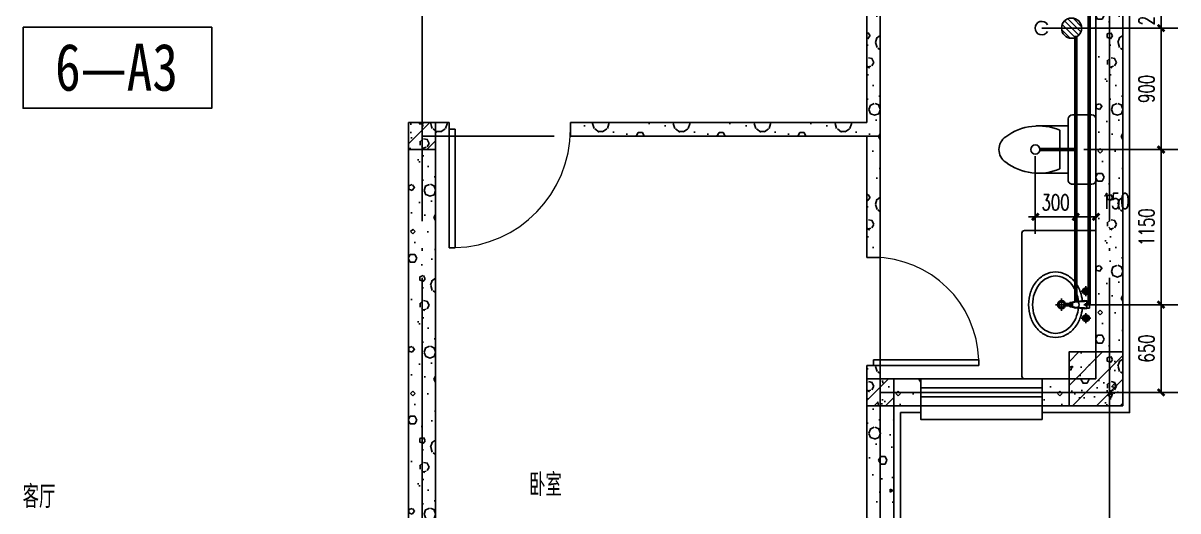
# Model space of a CAD drawing. Extents: x -287580 to -53108, y -522338 to -82629.
# Drawn here: x -136146 to -127577, y -468500 to -464884 of the extents above; entities that cross this region are included whole.
import ezdxf
from ezdxf.enums import TextEntityAlignment as Align

# ---------------------------------------------------------------- set-up
doc = ezdxf.new("R2010")
doc.units = 0
doc.header["$LTSCALE"] = 1000
doc.header["$MEASUREMENT"] = 0
doc.linetypes.add('__DASH', pattern=[0.35, 0.25, -0.1])
doc.linetypes.add('DOTE', pattern=[2.42, 2, -0.2, 0.02, -0.2])
for name, color, linetype in [('DOTE', 99, 'Continuous'), ('EQUIP_污水', 7, 'Continuous'), ('PIPE-污水', 2, 'Continuous'), ('PIPE-给水', 3, 'Continuous'), ('PUB_HATCH', 8, 'Continuous'), ('PUB_TEXT', 7, 'Continuous'), ('TWT_DIM', 3, 'Continuous'), ('WALL', 9, 'Continuous'), ('WINDOW', 99, 'Continuous'), ('家具', 187, 'Continuous'), ('文字2', 7, 'Continuous'), ('面层', 215, 'Continuous'), ('面积', 6, 'Continuous')]:
    doc.layers.add(name, color=color, linetype=linetype)
doc.styles.add('-宋体', font='', dxfattribs={"width": 0.8})
doc.styles.add('_TCH_DIM_T3', font='SIMPLEX', dxfattribs={"width": 0.705882, "bigfont": 'GBCBIG'})
doc.styles.get("Standard").update_dxf_attribs({"font": 'gbenor.shx', "bigfont": 'gbcbig.shx'})
doc.styles.get('-宋体').set_extended_font_data('SimSun')
doc.dimstyles.new('_TWT_ARCH&&50', dxfattribs={"dimtxt": 114.75, "dimasz": 50, "dimexe": 125, "dimexo": 150, "dimgap": 50, "dimtad": 1, "dimdec": 0, "dimzin": 0, "dimdsep": 46, "dimtxsty": '_TCH_DIM_T3', "dimblk": 'ARCHTICK', "dimcen": 0.09, "dimclrd": 4, "dimclre": 4, "dimclrt": 4, "dimazin": 2, "dimtfac": 1, "dimtdec": 0, "dimtix": 1, "dimtmove": 2, "dimatfit": 3, "dimfxl": 0, "dimtolj": 1, "dimtzin": 0, "dimarcsym": 0})
pattern_1 = [(45, (215520.8, 801911.87), (-88.388348, 88.388348), []), (50, (215520.8, 801911.87), (358.63009, -31.37607), [37.5, -412.5]), (355, (215520.8, 801911.87), (-69.37567, 376.09607), [30, -330]), (100.4514, (215550.7, 801909.25), (289.25469, 344.71977), [31.8701, -350.57106]), (46.1842, (215520.8, 802011.87), (533.62052, -82.7595), [56.25, -618.75]), (96.6356, (215565.27, 802004.97), (467.33135, 487.05894), [47.80514, -525.8565]), (351.1842, (215520.8, 802011.87), (467.33097, 487.0593), [45, -495]), (21, (215570.8, 801986.87), (298.45353, -201.30945), [37.5, -412.5]), (326, (215570.8, 801986.87), (121.65767, 362.57502), [30, -330]), (71.4514, (215595.67, 801970.1), (420.11131, 161.26525), [31.8701, -350.57106]), (37.5, (215520.8, 801911.87), (6.079928, 166.446927), [0, -326, 0, -335, 0, -331.25]), (7.5, (215520.8, 801911.87), (131.53477, 197.205856), [0, -191, 0, -318.5, 0, -126.25]), (327.5, (215409.3, 801911.87), (266.911218, -11.277436), [0, -125, 0, -390, 0, -517.5]), (317.5, (215359.3, 801911.87), (291.593085, 50.05249), [0, -162.5, 0, -259, 0, -367.5])]
pattern_2 = [(0, (177, -183), (300, 600), [0, -600]), (0, (-174, -264), (300, 600), [0, -600]), (0, (21, -270), (300, 600), [0, -600]), (0, (234, -93), (300, 600), [0, -600]), (0, (-15, -300), (300, 600), [0, -600]), (0, (294, 285), (300, 600), [0, -600]), (0, (111, 237), (300, 600), [0, -600]), (0, (207, 162), (300, 600), [0, -600]), (0, (-282, 150), (300, 600), [0, -600]), (0, (12, 123), (300, 600), [0, -600]), (0, (-102, -30), (300, 600), [0, -600]), (0, (-96, -255), (300, 600), [0, -600]), (0, (129, -279), (300, 600), [0, -600]), (0, (294, -15), (300, 600), [0, -600]), (0, (-267, -108), (300, 600), [0, -600]), (0, (-216, -6), (300, 600), [0, -600]), (0, (18, -48), (300, 600), [0, -600]), (0, (-66, -135), (300, 600), [0, -600]), (0, (-114, 63), (300, 600), [0, -600]), (0, (-39, 288), (300, 600), [0, -600]), (0, (-243, -234), (300, 600), [0, -600]), (0, (87, 165), (300, 600), [0, -600]), (0, (-192, 174), (300, 600), [0, -600]), (0, (-240, 252), (300, 600), [0, -600]), (130.601294, (257.143, 97.143), (-1499.9999834, 1800.0000079), [26.34155, -11037.111]), (18.434949, (214.29, 108.57), (1499.999994, 599.999996), [27.10524, -3767.6279]), (90, (214.3, 82.86), (300, 600), [25.7143, -1174.28565]), (161.56505, (240, 74.29), (-1500.000008, 599.999955), [27.10524, -3767.6279]), (53.130102, (240, 74.29), (300, 600), [28.5714, -2971.4285]), (135, (262.86, -231.43), (-300.00004, 599.99996), [24.24366, -1672.8126]), (45, (228.57, -231.43), (300, 600), [24.24366, -1672.8126]), (135, (245.71, -248.57), (-300.00004, 599.99996), [24.24366, -1672.8126]), (45, (245.71, -248.57), (300, 600), [24.24366, -1672.8126]), (116.56505, (-25.7, 171.43), (-5e-05, 1199.99997), [31.9438, -638.8765]), (180, (-40, 200), (-300, 600), [34.2857, -565.71425]), (63.43495, (-88.57, 171.43), (3e-06, 1200), [31.9438, -638.8765]), (116.56505, (-74.3, 142.86), (-5e-05, 1199.99997), [31.9438, -638.8765]), (0, (-74.3, 142.86), (300, 600), [34.2857, -565.71425]), (63.43495, (-40, 142.86), (3e-06, 1200), [31.9438, -638.8765]), (107.102728, (200, -31.429), (-899.9999656, 3000.0000048), [38.86135, -16282.9025]), (143.972626, (188.57, 5.714), (-5699.9999277, 4199.9999952), [38.86135, -8122.02]), (180, (157.14, 28.6), (-300, 600), [37.14286, -562.8571]), (36.027373, (88.57, 5.714), (5699.999958, 4199.9999547), [38.86135, -8122.02]), (71.56505, (77.14, -28.57), (900.000005, 2999.999995), [36.1403, -3758.5928]), (107.102728, (88.571, -65.714), (-899.9999656, 3000.0000048), [38.86135, -16282.9025]), (143.972626, (120, -88.57), (-5699.9999277, 4199.9999952), [38.86135, -8122.02]), (0, (120, -88.6), (300, 600), [37.14286, -562.8571]), (36.027373, (157.143, -88.57), (5699.999958, 4199.9999547), [38.86135, -8122.02]), (71.56505, (188.57, -65.71), (900.000005, 2999.999995), [36.1403, -3758.5928]), (150.255118, (205.714, 248.57), (-900.000002, 599.999993), [23.035, -4814.3196]), (90, (185.7, 237.14), (300, 600), [22.85714, -1177.14275]), (29.744881, (185.714, 237.14), (900, 599.999997), [23.035, -4814.3196]), (116.56505, (65.7, -177.14), (-5e-05, 1199.99997), [31.9438, -638.8765]), (168.690067, (51.43, -148.57), (-2700.000002, 599.999985), [29.13725, -6089.6855]), (41.185925, (0, -162.857), (7499.9999546, 6599.9999423), [30.37184, -12725.802]), (90, (0, -191.43), (300, 600), [28.5714, -1171.4285]), (138.814074, (22.857, -211.429), (-7499.9998667, 6600.000042), [30.37184, -12725.802]), (16.699244, (22.857, -211.429), (9899.9999255, 2999.9999686), [29.82945, -12498.5375]), (60.945396, (51.43, -202.857), (299.9999992, 599.9999947), [29.4161, -12325.3395]), (109.983106, (-185.714, 74.286), (-1500.0000056, 4199.9999889), [33.442, -14012.1975]), (155.556045, (-197.143, 105.714), (-3900.0000149, 1799.9999626), [34.523, -14465.1315]), (24.4439547, (-260, 105.714), (3900.000002, 1799.9999913), [34.523, -14465.1315]), (70.0168934, (-271.429, 74.286), (1500.0000045, 4199.9999896), [33.442, -14012.1975]), (109.983106, (-260, 42.857), (-1500.0000056, 4199.9999889), [33.442, -14012.1975]), (160.016893, (-228.57, 31.43), (-1500.000001, 599.9999727), [33.442, -6989.3775]), (19.983107, (-228.57, 31.43), (1499.999992, 599.999999), [33.442, -6989.3775]), (70.0168934, (-197.143, 42.857), (1500.0000045, 4199.9999896), [33.442, -14012.1975]), (122.005383, (37.14, 20), (-300.00004, 599.999969), [26.9542, -5633.434]), (18.434949, (-2.86, 34.29), (1499.999994, 599.999996), [27.10524, -3767.6279]), (90, (-2.86, 8.57), (300, 600), [25.7143, -1174.28565]), (161.56505, (22.86, 0), (-1500.000008, 599.999955), [27.10524, -3767.6279]), (54.462322, (22.857, 0), (2099.999997, 2999.9999955), [24.5781, -10298.2115]), (116.56505, (-137.14, -125.7), (-5e-05, 1199.99997), [31.9438, -638.8765]), (180, (-151.4, -97.14), (-300, 600), [31.4286, -568.5714]), (59.036243, (-200, -125.714), (300.000001, 599.999997), [33.3197, -6963.822]), (120.963756, (-182.857, -154.286), (-300.000041, 599.9999724), [33.3197, -6963.822]), (0, (-182.86, -154.3), (300, 600), [31.4286, -568.5714]), (63.43495, (-151.43, -154.3), (3e-06, 1200), [31.9438, -638.8765])]

# ---------------------------------------------------------------- blocks, each defined once
blk = doc.blocks.new('A$C6A1B0631')
at = {"layer": '家具'}
for p, q in [((0, 527.2), (0, 667.2)), ((30, 697.2), (470, 697.2)), ((500, 667.2), (500, 527.2)), ((470, 497.2), (30, 497.2)), ((80.3, 496.8), (80.3, 266.8)), ((389.7, 436.8), (110.3, 436.8)), ((419.7, 496.8), (419.7, 266.8))]:
    blk.add_line(p, q, dxfattribs=at)
for centre, radius, start, end in [((30, 667.2), 30, 90, 180), ((470, 667.2), 30, 0, 90), ((30, 527.2), 30, 180, 270), ((470, 527.2), 30, 270, 0), ((477.4, 284.4), 397.5, 157.45048, 216.63814), ((22.6, 284.4), 397.5, 323.36186, 22.54952), ((250, 107.7), 109.8, 213.45086, 326.54914)]:
    blk.add_arc(centre, radius, start, end, dxfattribs=at)
blk = doc.blocks.new('$lvtry$00000168')
at = {"color": 0}
blk.add_line((0, 0), (0, -395), dxfattribs=at)
blk.add_arc((0, -395), 50, 121.03319, 58.96681, dxfattribs=at)
for p in [(0, 0), (0, -222.5)]:
    blk.add_point(p, dxfattribs=at)
blk = doc.blocks.new('$lvtry$00000171')
for p, q in [((-74.2, 10.6), (-10.6, 74.2)), ((-69.8, -27.4), (27.4, 69.8)), ((-53, -53), (53, 53)), ((-27.4, -69.8), (69.8, 27.4)), ((10.6, -74.2), (74.2, -10.6))]:
    blk.add_line(p, q)
blk.add_circle((0, 0), 75)
blk.add_point((0, 0))
blk = doc.blocks.new('A$C6BE329BC')
at = {"layer": '家具'}
blk.add_blockref('$lvtry$00000168', (75, 445), dxfattribs=at)
at = {"layer": '家具', "rotation": 180}
blk.add_blockref('$lvtry$00000171', (75, 271.4), dxfattribs=at)
blk = doc.blocks.new('A$C3C8F47E4')
at = {"layer": '家具'}
for p, q in [((486.5, 476), (413.5, 476)), ((450, 512.5), (450, 439.5)), ((525, 502.4), (518.6, 463.5)), ((518.6, 463.5), (533.3, 355.8)), ((575, 502.4), (525, 502.4)), ((525, 502.4), (533.3, 355.8)), ((573.9, 482.7), (526.1, 482.7)), ((575, 502.4), (566.7, 355.8)), ((581.4, 463.5), (566.7, 355.8)), ((575, 502.4), (581.4, 463.5)), ((686.5, 476), (613.5, 476)), ((650, 512.5), (650, 439.5)), ((567.2, 365.9), (532.8, 365.9)), ((566.7, 355.8), (533.3, 355.8)), ((595.1, 295), (504.9, 295)), ((550, 340.1), (550, 249.9))]:
    blk.add_line(p, q, dxfattribs=at)
blk.add_lwpolyline([(0, 550), (0, 20, 0.414214), (20, 0), (1080, 0, 0.414214), (1100, 20), (1100, 550)], format="xyb", close=True, dxfattribs=at)
for points in [[(550, 50, -0.080052), (457.1, 65, -0.088849), (380.8, 106.4, -0.104988), (325.9, 173.2, -0.12017), (307.2, 250, -0.12017), (325.9, 326.8, -0.104988), (380.8, 393.6, -0.088849), (457.1, 435, -0.055034), (520.6, 448.5, -0.080052)], [(579.4, 448.5, -0.055034), (642.9, 435, -0.088849), (719.2, 393.6, -0.104988), (774.1, 326.8, -0.12017), (792.8, 250, -0.12017), (774.1, 173.2, -0.104988), (719.2, 106.4, -0.088849), (642.9, 65, -0.080052), (550, 50, -0.080052)], [(550, 80, -0.080052), (466.6, 93.4, -0.088849), (399.5, 129.8, -0.104988), (352.5, 187, -0.12017), (337.2, 250, -0.12017), (352.5, 313, -0.104988), (399.5, 370.2, -0.088849), (466.6, 406.6, -0.056066), (524.7, 418.8, -0.080052)], [(575.3, 418.8, -0.056066), (633.4, 406.6, -0.088849), (700.5, 370.2, -0.104988), (747.5, 313, -0.12017), (762.8, 250, -0.12017), (747.5, 187, -0.104988), (700.5, 129.8, -0.088849), (633.4, 93.4, -0.080052), (550, 80, -0.080052)]]:
    blk.add_lwpolyline(points, format="xyb", dxfattribs=at)
for centre, radius in [((450, 476), 25), ((450, 476), 15), ((650, 476), 25), ((650, 476), 15), ((550, 295), 30), ((550, 295), 20)]:
    blk.add_circle(centre, radius, dxfattribs=at)
for centre, start, end in [((548.8, 475.3), 80.52523, 279.47477), ((551.2, 475.3), 260.52523, 99.47477)]:
    blk.add_arc(centre, 7.19, start, end, dxfattribs=at)
blk = doc.blocks.new('A$C35BA6BDB')
at = {"layer": 'PUB_HATCH'}
h = blk.add_hatch(dxfattribs=at)
h.set_pattern_fill('钢筋混凝土', color=256, scale=50, style=0)
h.set_pattern_definition([(45, (225104.3, 821774), (-88.388348, 88.388348), []), (50, (225104.3, 821774), (358.63009, -31.37607), [37.5, -412.5]), (355, (225104.3, 821774), (-69.37567, 376.09607), [30, -330]), (100.4514, (225134.2, 821771.4), (289.25469, 344.71977), [31.8701, -350.57106]), (46.1842, (225104.3, 821874), (533.62052, -82.7595), [56.25, -618.75]), (96.6356, (225148.77, 821867.1), (467.33135, 487.05894), [47.80514, -525.8565]), (351.1842, (225104.3, 821874), (467.33097, 487.0593), [45, -495]), (21, (225154.3, 821849), (298.45353, -201.30945), [37.5, -412.5]), (326, (225154.3, 821849), (121.65767, 362.57502), [30, -330]), (71.4514, (225179.17, 821832.22), (420.11131, 161.26525), [31.8701, -350.57106]), (37.5, (225104.3, 821774), (6.079928, 166.446927), [0, -326, 0, -335, 0, -331.25]), (7.5, (225104.3, 821774), (131.53477, 197.205856), [0, -191, 0, -318.5, 0, -126.25]), (327.5, (224992.8, 821774), (266.911218, -11.277436), [0, -125, 0, -390, 0, -517.5]), (317.5, (224942.8, 821774), (291.593085, 50.05249), [0, -162.5, 0, -259, 0, -367.5])])
h.paths.add_polyline_path([(25600, 3300), (25600, 3700), (25200, 3700), (25200, 3300)])
at = {"layer": 'WALL'}
blk.add_lwpolyline([(25600, 3300), (25600, 3700), (25200, 3700), (25200, 3300)], close=True, dxfattribs=at)
blk = doc.blocks.new('A$C47FD7EE8')
at = {"layer": 'PUB_HATCH'}
h = blk.add_hatch(dxfattribs=at)
h.set_pattern_fill('钢筋混凝土', color=256, scale=50, style=0)
h.set_pattern_definition(pattern_1)
h.paths.add_polyline_path([(20500, 7500), (20300, 7500), (20300, 7300), (20500, 7300)])
h = blk.add_hatch(dxfattribs=at)
h.set_pattern_fill('钢筋混凝土', color=256, scale=50, style=0)
h.set_pattern_definition(pattern_1)
h.paths.add_polyline_path([(23900, 5600), (23700, 5600), (23700, 5400), (23900, 5400)])
at = {"color": 6}
for points in [[(20500, 7500), (20300, 7500), (20300, 7300), (20500, 7300)], [(23900, 5600), (23700, 5600), (23700, 5400), (23900, 5400)]]:
    blk.add_lwpolyline(points, close=True, dxfattribs=at)
blk = doc.blocks.new('_ArchTick')
at = {"color": 0, "linetype": 'ByBlock', "const_width": 0.4}
blk.add_lwpolyline([(-0.5, -0.5), (0.5, 0.5)], dxfattribs=at)
blk = doc.blocks.new('*D737')
at = {"layer": 'Defpoints', "color": 0}
for p in [(-128635, -465721.5), (-128335, -465721.5), (-128335, -466320.5)]:
    blk.add_point(p, dxfattribs=at)
at = {"layer": 'TWT_DIM', "color": 4, "lineweight": -2}
for p, q in [((-128635, -465871.5), (-128635, -466445.5)), ((-128335, -465871.5), (-128335, -466445.5)), ((-128635, -466320.5), (-128685, -466320.5)), ((-128635, -466320.5), (-128335, -466320.5)), ((-128335, -466320.5), (-128285, -466320.5))]:
    blk.add_line(p, q, dxfattribs=at)
at = {"layer": 'TWT_DIM', "color": 4, "lineweight": -2, "xscale": 50, "yscale": 50, "zscale": 50}
blk.add_blockref('_ArchTick', (-128635, -466320.5), dxfattribs=at)
at = {"layer": 'TWT_DIM', "color": 4, "lineweight": -2, "xscale": 50, "yscale": 50, "zscale": 50, "rotation": 180}
blk.add_blockref('_ArchTick', (-128335, -466320.5), dxfattribs=at)
at = {"layer": 'TWT_DIM', "color": 4, "insert": (-128485, -466213.1), "char_height": 114.75, "attachment_point": 5, "style": '_TCH_DIM_T3'}
blk.add_mtext('\\A1;300', dxfattribs=at)
blk = doc.blocks.new('*D738')
at = {"layer": 'Defpoints', "color": 0}
for p in [(-128335, -465721.5), (-128185, -465721.5), (-128185, -466320.5)]:
    blk.add_point(p, dxfattribs=at)
at = {"layer": 'TWT_DIM', "color": 4, "lineweight": -2}
for p, q in [((-128335, -465871.5), (-128335, -466445.5)), ((-128185, -465871.5), (-128185, -466445.5)), ((-128335, -466320.5), (-128185, -466320.5))]:
    blk.add_line(p, q, dxfattribs=at)
at = {"layer": 'TWT_DIM', "color": 4, "lineweight": -2, "xscale": 50, "yscale": 50, "zscale": 50, "rotation": 180}
blk.add_blockref('_ArchTick', (-128335, -466320.5), dxfattribs=at)
at = {"layer": 'TWT_DIM', "color": 4, "lineweight": -2, "xscale": 50, "yscale": 50, "zscale": 50}
blk.add_blockref('_ArchTick', (-128185, -466320.5), dxfattribs=at)
at = {"layer": 'TWT_DIM', "color": 4, "insert": (-128038.6, -466203), "char_height": 114.75, "attachment_point": 5, "style": '_TCH_DIM_T3'}
blk.add_mtext('\\A1;150', dxfattribs=at)
blk = doc.blocks.new('*D753')
at = {"layer": 'Defpoints', "color": 0}
for p in [(-128426, -466971.5), (-127702, -466971.5), (-128426, -467621.5)]:
    blk.add_point(p, dxfattribs=at)
at = {"layer": 'TWT_DIM', "color": 4, "lineweight": -2}
for p, q in [((-128276, -466971.5), (-127577, -466971.5)), ((-127702, -467621.5), (-127702, -466971.5)), ((-128276, -467621.5), (-127577, -467621.5))]:
    blk.add_line(p, q, dxfattribs=at)
at = {"layer": 'TWT_DIM', "color": 4, "lineweight": -2, "xscale": 50, "yscale": 50, "zscale": 50}
for p, rotation in [((-127702, -466971.5), 90), ((-127702, -467621.5), 270)]:
    blk.add_blockref('_ArchTick', p, dxfattribs=dict(at, rotation=rotation))
at = {"layer": 'TWT_DIM', "color": 4, "insert": (-127809.4, -467296.5), "char_height": 114.75, "attachment_point": 5, "rotation": 90, "style": '_TCH_DIM_T3'}
blk.add_mtext('\\A1;650', dxfattribs=at)
blk = doc.blocks.new('*D754')
at = {"layer": 'Defpoints', "color": 0}
for p in [(-128426, -465821.5), (-127702, -465821.5), (-128426, -466971.5)]:
    blk.add_point(p, dxfattribs=at)
at = {"layer": 'TWT_DIM', "color": 4, "lineweight": -2}
for p, q in [((-128276, -465821.5), (-127577, -465821.5)), ((-127702, -466971.5), (-127702, -465821.5)), ((-128276, -466971.5), (-127577, -466971.5))]:
    blk.add_line(p, q, dxfattribs=at)
at = {"layer": 'TWT_DIM', "color": 4, "lineweight": -2, "xscale": 50, "yscale": 50, "zscale": 50}
for p, rotation in [((-127702, -465821.5), 90), ((-127702, -466971.5), 270)]:
    blk.add_blockref('_ArchTick', p, dxfattribs=dict(at, rotation=rotation))
at = {"layer": 'TWT_DIM', "color": 4, "insert": (-127809.4, -466396.5), "char_height": 114.75, "attachment_point": 5, "rotation": 90, "style": '_TCH_DIM_T3'}
blk.add_mtext('\\A1;1150', dxfattribs=at)
blk = doc.blocks.new('*D755')
at = {"layer": 'Defpoints', "color": 0}
for p in [(-128426, -464921.5), (-127702, -464921.5), (-128426, -465821.5)]:
    blk.add_point(p, dxfattribs=at)
at = {"layer": 'TWT_DIM', "color": 4, "lineweight": -2}
for p, q in [((-128276, -464921.5), (-127577, -464921.5)), ((-127702, -465821.5), (-127702, -464921.5)), ((-128276, -465821.5), (-127577, -465821.5))]:
    blk.add_line(p, q, dxfattribs=at)
at = {"layer": 'TWT_DIM', "color": 4, "lineweight": -2, "xscale": 50, "yscale": 50, "zscale": 50}
for p, rotation in [((-127702, -464921.5), 90), ((-127702, -465821.5), 270)]:
    blk.add_blockref('_ArchTick', p, dxfattribs=dict(at, rotation=rotation))
at = {"layer": 'TWT_DIM', "color": 4, "insert": (-127809.4, -465371.5), "char_height": 114.75, "attachment_point": 5, "rotation": 90, "style": '_TCH_DIM_T3'}
blk.add_mtext('\\A1;900', dxfattribs=at)
blk = doc.blocks.new('*D756')
at = {"layer": 'Defpoints', "color": 0}
for p in [(-128426, -464671.5), (-127702, -464671.5), (-128426, -464921.5)]:
    blk.add_point(p, dxfattribs=at)
at = {"layer": 'TWT_DIM', "color": 4, "lineweight": -2}
for p, q in [((-127702, -464671.5), (-127702, -464621.5)), ((-128276, -464671.5), (-127577, -464671.5)), ((-127702, -464921.5), (-127702, -464671.5)), ((-128276, -464921.5), (-127577, -464921.5)), ((-127702, -464921.5), (-127702, -464971.5))]:
    blk.add_line(p, q, dxfattribs=at)
at = {"layer": 'TWT_DIM', "color": 4, "lineweight": -2, "xscale": 50, "yscale": 50, "zscale": 50}
for p, rotation in [((-127702, -464671.5), 270), ((-127702, -464921.5), 90)]:
    blk.add_blockref('_ArchTick', p, dxfattribs=dict(at, rotation=rotation))
at = {"layer": 'TWT_DIM', "color": 4, "insert": (-127809.4, -464796.5), "char_height": 114.75, "attachment_point": 5, "rotation": 90, "style": '_TCH_DIM_T3'}
blk.add_mtext('\\A1;250', dxfattribs=at)
blk = doc.blocks.new('$TwtSys$00000147')
blk.add_circle((0, 0, 0), 25)
blk = doc.blocks.new('$DorLib2D$00000001')
for p, q in [((0.45, 0.975), (0.5, 0.975)), ((0.45, 0), (0.45, 0.975)), ((0.5, 0), (0.5, 0.975)), ((0.5, 0), (0.45, 0))]:
    blk.add_line(p, q)
at = {"lineweight": 13}
blk.add_arc((0.475, 0), 0.975, 91.46928, 180, dxfattribs=at)
blk = doc.blocks.new('$WINLIB2D$00000001')
at = {"color": 0}
for points in [[(-0.5, 0.5), (-0.5, -0.5)], [(-0.5, 0.5), (0.5, 0.5)], [(0.5, -0.5), (0.5, 0.5)], [(0.5, 0.1667), (-0.5, 0.1667)], [(0.5, -0.1667), (-0.5, -0.1667)], [(-0.5, -0.5), (0.5, -0.5)]]:
    blk.add_lwpolyline(points, dxfattribs=at)

msp = doc.modelspace()

# ---------------------------------------------------------------- hatches: boundary and pattern name
at = {"layer": 'PUB_HATCH'}
h = msp.add_hatch(dxfattribs=at)
h.set_pattern_fill('加气混凝土', color=256, scale=50, style=0)
h.set_pattern_definition(pattern_2)
h.paths.add_polyline_path([(-129851.7, -465688.2), (-129785, -465721.5), (-129785, -464521.5), (-129818.3, -464454.8), (-129885, -464521.5), (-129885, -465621.5)])
h = msp.add_hatch(dxfattribs=at)
h.set_pattern_fill('加气混凝土', color=256, scale=50, style=0)
h.set_pattern_definition(pattern_2)
h.paths.add_polyline_path([(-128118.3, -464421.5), (-128185, -464521.5), (-128185, -467521.5), (-127985, -467721.5), (-127985, -464421.5)])
h = msp.add_hatch(dxfattribs=at)
h.set_pattern_fill('加气混凝土', color=256, scale=50, style=0)
h.set_pattern_definition(pattern_2)
h.paths.add_polyline_path([(-133151.7, -465688.2), (-133085, -465621.5), (-133285, -465621.5), (-133285, -465721.5)])
h = msp.add_hatch(dxfattribs=at)
h.set_pattern_fill('加气混凝土', color=256, scale=50, style=0)
h.set_pattern_definition(pattern_2)
h.paths.add_polyline_path([(-133185, -470921.5), (-133085, -470821.5), (-133085, -465721.5), (-133151.7, -465688.2), (-133285, -465721.5), (-133285, -470821.5)])
h = msp.add_hatch(dxfattribs=at)
h.set_pattern_fill('加气混凝土', color=256, scale=50, style=0)
h.set_pattern_definition(pattern_2)
h.paths.add_polyline_path([(-133085, -465721.5), (-132985, -465721.5), (-132985, -465621.5), (-133085, -465621.5), (-133151.7, -465688.2)])
h = msp.add_hatch(dxfattribs=at)
h.set_pattern_fill('加气混凝土', color=256, scale=50, style=0)
h.set_pattern_definition(pattern_2)
h.paths.add_polyline_path([(-129885, -465621.5), (-132085, -465621.5), (-132085, -465721.5), (-129885, -465721.5), (-129851.7, -465688.2)])
h = msp.add_hatch(dxfattribs=at)
h.set_pattern_fill('加气混凝土', color=256, scale=50, style=0)
h.set_pattern_definition(pattern_2)
h.paths.add_polyline_path([(-129885, -465721.5), (-129885, -466621.5), (-129785, -466621.5), (-129785, -465721.5), (-129851.7, -465688.2)])
h = msp.add_hatch(dxfattribs=at)
h.set_pattern_fill('加气混凝土', color=256, scale=50, style=0)
h.set_pattern_definition(pattern_2)
h.paths.add_polyline_path([(-129785, -467621.5), (-129785, -467421.5), (-129885, -467421.5), (-129885, -467621.5)])
h = msp.add_hatch(dxfattribs=at)
h.set_pattern_fill('加气混凝土', color=256, scale=50, style=0)
h.set_pattern_definition(pattern_2)
h.paths.add_polyline_path([(-129685, -467721.5), (-129485, -467721.5), (-129485, -467521.5), (-129785, -467521.5), (-129785, -467621.5)])
h = msp.add_hatch(dxfattribs=at)
h.set_pattern_fill('加气混凝土', color=256, scale=50, style=0)
h.set_pattern_definition(pattern_2)
h.paths.add_polyline_path([(-128185, -467521.5), (-128585, -467521.5), (-128585, -467721.5), (-127985, -467721.5)])
h = msp.add_hatch(dxfattribs=at)
h.set_pattern_fill('加气混凝土', color=256, scale=50, style=0)
h.set_pattern_definition(pattern_2)
h.paths.add_polyline_path([(-129818.3, -470921.5), (-129685, -470921.5), (-129685, -467721.5), (-129785, -467621.5), (-129885, -467621.5), (-129885, -470821.5)])

# ---------------------------------------------------------------- linework, layer by layer
at = {"layer": 'DOTE', "linetype": 'DOTE'}
for p, q in [((-133185, -473612.6), (-133185, -457343)), ((-128085, -473612.6), (-128085, -457343)), ((-129785, -473612.6), (-129785, -464421.5)), ((-129785, -465721.5), (-133185, -465721.5)), ((-128085, -467621.5), (-129785, -467621.5))]:
    msp.add_line(p, q, dxfattribs=at)
at = {"layer": 'PIPE-污水', "linetype": '__DASH', "ltscale": 0.5, "const_width": 27.5}
for points in [[(-128335, -464977.8), (-128335, -465821.5)], [(-128600.8, -465821.5), (-128335, -465821.5)], [(-128335, -465821.5), (-128335, -466946.2)], [(-128410, -466971.5), (-128360.3, -466971.5)]]:
    msp.add_lwpolyline(points, dxfattribs=at)
at = {"layer": 'PIPE-给水', "ltscale": 0.5, "const_width": 27.5}
msp.add_lwpolyline([(-128235, -464591.5), (-128235, -466971.5)], dxfattribs=at)
at = {"layer": 'WALL'}
for p, q in [((-127985, -464421.5), (-127985, -467721.5)), ((-129885, -465621.5), (-129885, -464521.5)), ((-129785, -465721.5), (-129785, -464521.5)), ((-128185, -464521.5), (-128185, -467521.5)), ((-133285, -465721.5), (-133285, -465621.5)), ((-133285, -465621.5), (-133085, -465621.5)), ((-133085, -465621.5), (-133085, -465621.5)), ((-132985, -465621.5), (-133085, -465621.5)), ((-132985, -465721.5), (-132985, -465621.5)), ((-129885, -465621.5), (-132085, -465621.5)), ((-132085, -465621.5), (-132085, -465721.5)), ((-133285, -470821.5), (-133285, -465721.5)), ((-133085, -470821.5), (-133085, -465721.5)), ((-133085, -465721.5), (-132985, -465721.5)), ((-132085, -465721.5), (-129885, -465721.5)), ((-129885, -465721.5), (-129885, -466621.5)), ((-129785, -466621.5), (-129785, -465721.5)), ((-129885, -466621.5), (-129785, -466621.5)), ((-129785, -467421.5), (-129885, -467421.5)), ((-129885, -467421.5), (-129885, -467621.5)), ((-129785, -467521.5), (-129785, -467421.5)), ((-129485, -467521.5), (-129785, -467521.5)), ((-129485, -467721.5), (-129485, -467521.5)), ((-128185, -467521.5), (-128585, -467521.5)), ((-128585, -467521.5), (-128585, -467721.5)), ((-129885, -470821.5), (-129885, -467621.5)), ((-129685, -467721.5), (-129485, -467721.5)), ((-129685, -470921.5), (-129685, -467721.5)), ((-128585, -467721.5), (-127985, -467721.5))]:
    msp.add_line(p, q, dxfattribs=at)
at = {"layer": 'WINDOW'}
msp.add_line((-129785, -467421.5, 0), (-129785, -466621.5, 0), dxfattribs=at)
at = {"layer": '文字2', "color": 5, "elevation": 0}
msp.add_lwpolyline([(-136145.5, -464915.4), (-134745.5, -464915.4), (-134745.5, -465515.4), (-136145.5, -465515.4)], close=True, dxfattribs=at)
at = {"layer": '面层'}
for points in [[(-128985, -460171.5), (-127935, -460171.5), (-127935, -465421.5)], [(-127935, -465421.5), (-127935, -467771.5), (-128585, -467771.5)], [(-128585, -467721.5), (-128585, -467821.5), (-129485, -467821.5), (-129485, -467721.5)], [(-129485, -467771.5), (-129635, -467771.5), (-129635, -471771.5), (-130335, -471771.5)]]:
    msp.add_lwpolyline(points, dxfattribs=at)

# ---------------------------------------------------------------- block references
at = {"rotation": 270.0000000000046}
msp.add_blockref('A$C6BE329BC', (-128637.3, -464846.5), dxfattribs=at)
at = {"xscale": -1, "rotation": 270.0000000000046}
msp.add_blockref('A$C3C8F47E4', (-128735, -467521.5), dxfattribs=at)
at = {"layer": 'EQUIP_污水', "rotation": 180}
for p, xscale, yscale, zscale in [((-128635, -465821.5), 1.366875, -1.366875, 1.366875), ((-128335, -466971.5), 1.0125, -1.0125, 1.0125)]:
    msp.add_blockref('$TwtSys$00000147', p, dxfattribs=dict(at, xscale=xscale, yscale=yscale, zscale=zscale))
at = {"layer": 'WINDOW'}
for name, p, xscale, yscale, zscale, rotation in [('$DorLib2D$00000001', (-132535, -465671.5), 900, 900, 900, 180), ('$DorLib2D$00000001', (-129835, -467021.5), -800, -800, -800, 90), ('$WINLIB2D$00000001', (-129035, -467621.5), -900, -200, -900, 179.9999999999961)]:
    msp.add_blockref(name, p, dxfattribs=dict(at, xscale=xscale, yscale=yscale, zscale=zscale, rotation=rotation))
at = {"layer": '家具', "xscale": 1.03000020980835, "yscale": 1.03000020980835, "zscale": 1.03000020980835, "rotation": 270.0000000000046}
msp.add_blockref('A$C6A1B0631', (-128903.1, -465564), dxfattribs=at)
at = {"layer": '面积'}
for name, p in [('A$C47FD7EE8', (-153585, -473121.5)), ('A$C35BA6BDB', (-153585, -471021.5))]:
    msp.add_blockref(name, p, dxfattribs=at)

# ---------------------------------------------------------------- texts
at = {"layer": 'PUB_TEXT'}
for s, p in [('卧室', (-132391.4, -468391.4, 0)), ('客厅', (-136148.6, -468479, 0))]:
    msp.add_text(s, height=168.79, dxfattribs=at).set_placement(p)
at = {"layer": '文字2', "color": 63, "style": '-宋体', "width": 0.8}
msp.add_text('6—A3', height=350, dxfattribs=at).set_placement((-135452.2, -465210.4, 0), align=Align.MIDDLE_CENTER)

# ---------------------------------------------------------------- dimensions: what is measured, and where the dimension line sits
at = {"layer": 'TWT_DIM'}
for p1, p2, distance, picture, middle in [((-128426, -464921.5), (-128426, -464671.5), -724, '*D756', (-127809.4, -464796.5)), ((-128426, -465821.5), (-128426, -464921.5), -724, '*D755', (-127809.4, -465371.5)), ((-128635, -465721.5), (-128335, -465721.5), -599, '*D737', (-128485, -466213.1)), ((-128426, -466971.5), (-128426, -465821.5), -724, '*D754', (-127809.4, -466396.5)), ((-128426, -467621.5), (-128426, -466971.5), -724, '*D753', (-127809.4, -467296.5))]:
    dim = msp.add_aligned_dim(p1=p1, p2=p2, distance=distance, dimstyle='_TWT_ARCH&&50', dxfattribs=at)
    dim.commit()
    dim.dimension.update_dxf_attribs({"geometry": picture, "text_midpoint": middle})
dim = msp.add_linear_dim(base=(-128185, -466320.5), p1=(-128335, -465721.5), p2=(-128185, -465721.5), angle=0, dimstyle='_TWT_ARCH&&50', dxfattribs=at)
dim.commit()
dim.dimension.update_dxf_attribs({"geometry": '*D738', "text_midpoint": (-128038.6, -466203), "dimtype": 129})

doc.saveas('drawing.dxf')
